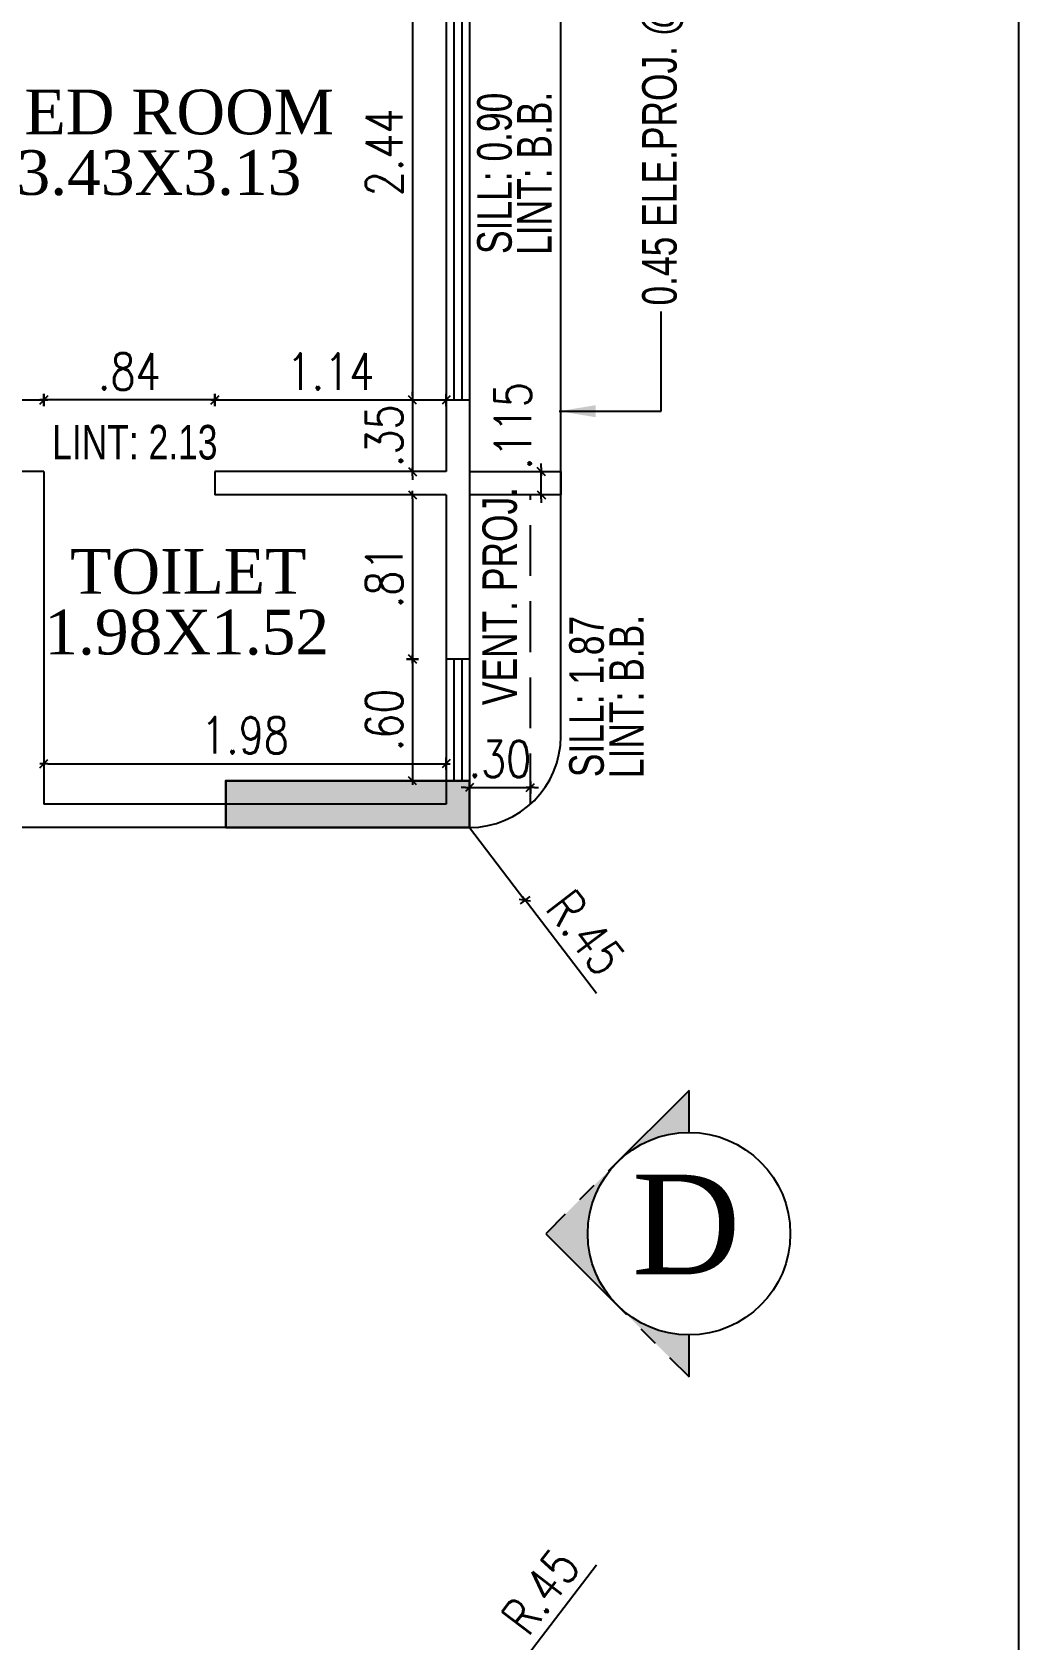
# Model space of a CAD drawing. Header units: inches. Extents: x 14235 to 14499, y 0 to 2549.
# Drawn here: x 14347.23 to 14352.09, y 2364.85 to 2372.77 of the extents above; entities that cross this region are included whole.
import ezdxf
from ezdxf.enums import TextEntityAlignment as Align

# ---------------------------------------------------------------- set-up
doc = ezdxf.new("R2010")
doc.units = ezdxf.units.IN
doc.header["$LTSCALE"] = 0.25
doc.header["$MEASUREMENT"] = 0
doc.header["$PDMODE"] = 35
for name, pattern in [('CENTER2', [1.125, 0.75, -0.125, 0.125, -0.125]), ('DASHEDX2', [1.5, 1, -0.5]), ('HIDDEN', [0.375, 0.25, -0.125])]:
    doc.linetypes.add(name, pattern=pattern)
for name, color, linetype in [('edges', 1, 'Continuous'), ('proj-internal', 1, 'DASHEDX2'), ('SECLINE', 7, 'HIDDEN'), ('text-large', 7, 'Continuous'), ('wall', 7, 'Continuous'), ('windows', 106, 'Continuous'), ('WORK TEX', 6, 'Continuous'), ('WORKING DIM', 7, 'Continuous')]:
    doc.layers.add(name, color=color, linetype=linetype)
doc.layers.add('P-COL', color=7, linetype='Continuous', lineweight=30)
doc.layers.add('P-COLHAT', color=8, linetype='Continuous', lineweight=25)
doc.styles.add('ARIAL', font='TIMES_0.TTF')
doc.styles.add('ARL', font='swisscl_0.ttf')
doc.styles.add('romans', font='romans.shx', dxfattribs={"width": 0.8})
doc.dimstyles.new('121', dxfattribs={"dimscale": 0.1, "dimtxt": 1.8, "dimasz": 0.2, "dimexe": 0.03125, "dimexo": 0.25, "dimgap": 0.5, "dimtad": 1, "dimzin": 4, "dimdsep": 46, "dimtxsty": 'romans', "dimblk1": 'MINITICK', "dimblk2": 'MINITICK', "dimsah": 1, "dimcen": 1, "dimse1": 1, "dimse2": 1, "dimclrd": 252, "dimclre": 256, "dimclrt": 7, "dimadec": 3, "dimazin": 0, "dimtfac": 0.8, "dimtix": 1, "dimtmove": 2, "dimatfit": 3, "dimfxl": 0, "dimtolj": 1, "dimtzin": 3, "dimarcsym": 0})
doc.dimstyles.new('DFSGSG', dxfattribs={"dimtxt": 0.17, "dimasz": 0.18, "dimexe": 0.18, "dimexo": 0.0625, "dimgap": 0.09, "dimtad": 1, "dimzin": 0, "dimdsep": 46, "dimtxsty": 'ARIAL', "dimcen": 0.09, "dimse1": 1, "dimse2": 1, "dimaunit": 1, "dimadec": 0, "dimazin": 0, "dimtfac": 1, "dimtix": 1, "dimtofl": 0, "dimtmove": 0, "dimatfit": 3, "dimfxl": 0, "dimtolj": 1, "dimtzin": 0, "dimarcsym": 0})

# ---------------------------------------------------------------- blocks, each defined once
blk = doc.blocks.new('B')
at = {"layer": 'P-COLHAT', "lineweight": 30}
blk.add_hatch(color=256, dxfattribs=at).paths.add_polyline_path([(20.3369, -9.1991), (20.3369, -8.9691), (21.5369, -8.9691), (21.5369, -9.1991)])
at = {"layer": 'P-COL'}
blk.add_lwpolyline([(20.3369, -9.1991), (20.3369, -8.9691), (21.5369, -8.9691), (21.5369, -9.1991)], close=True, dxfattribs=at)
blk = doc.blocks.new('MINITICK')
at = {"color": 7}
for p, q in [((1, 1), (-1, -1)), ((-1, 0), (1, 0)), ((0, -1.5), (0, 1.5))]:
    blk.add_line(p, q, dxfattribs=at)
blk = doc.blocks.new('*D565')
at = {"layer": 'Defpoints', "color": 0, "transparency": 16777216}
for p in [(14349.269, 2373.3984), (14349.1034, 2370.9594), (14349.269, 2370.9594)]:
    blk.add_point(p, dxfattribs=at)
at = {"layer": 'WORKING DIM', "color": 252, "lineweight": -2, "transparency": 16777216}
blk.add_line((14349.1034, 2373.3784), (14349.1034, 2370.9794), dxfattribs=at)
at = {"layer": 'WORKING DIM', "color": 252, "lineweight": -2, "transparency": 16777216, "xscale": 0.02, "yscale": 0.02, "zscale": 0.02}
for p, rotation in [((14349.1034, 2373.3984), 90), ((14349.1034, 2370.9594), 270)]:
    blk.add_blockref('MINITICK', p, dxfattribs=dict(at, rotation=rotation))
at = {"layer": 'WORKING DIM', "color": 7, "transparency": 16777216, "insert": (14348.9634, 2372.1789), "char_height": 0.18, "attachment_point": 5, "rotation": 90, "style": 'romans'}
blk.add_mtext('\\A1;2.44', dxfattribs=at)
blk = doc.blocks.new('*D566')
at = {"layer": 'Defpoints', "color": 0, "transparency": 16777216}
for p in [(14349.269, 2370.9594), (14349.1034, 2370.6064), (14349.269, 2370.6064)]:
    blk.add_point(p, dxfattribs=at)
at = {"layer": 'WORKING DIM', "color": 252, "lineweight": -2, "transparency": 16777216}
for p, q in [((14349.1034, 2370.9794), (14349.1034, 2370.9994)), ((14349.1034, 2370.9594), (14349.1034, 2370.6064)), ((14349.1034, 2370.5864), (14349.1034, 2370.5664))]:
    blk.add_line(p, q, dxfattribs=at)
at = {"layer": 'WORKING DIM', "color": 252, "lineweight": -2, "transparency": 16777216, "xscale": 0.02, "yscale": 0.02, "zscale": 0.02}
for p, rotation in [((14349.1034, 2370.9594), 270), ((14349.1034, 2370.6064), 90)]:
    blk.add_blockref('MINITICK', p, dxfattribs=dict(at, rotation=rotation))
at = {"layer": 'WORKING DIM', "color": 7, "transparency": 16777216, "insert": (14348.9634, 2370.7829), "char_height": 0.18, "attachment_point": 5, "rotation": 90, "style": 'romans'}
blk.add_mtext('\\A1;.35', dxfattribs=at)
blk = doc.blocks.new('*D567')
at = {"layer": 'Defpoints', "color": 0, "transparency": 16777216}
for p in [(14349.269, 2370.9594), (14348.1295, 2370.6064), (14349.269, 2370.6064)]:
    blk.add_point(p, dxfattribs=at)
at = {"layer": 'WORKING DIM', "color": 252, "lineweight": -2, "transparency": 16777216}
blk.add_line((14348.1495, 2370.9594), (14349.249, 2370.9594), dxfattribs=at)
at = {"layer": 'WORKING DIM', "color": 252, "lineweight": -2, "transparency": 16777216, "xscale": 0.02, "yscale": 0.02, "zscale": 0.02, "rotation": 180}
blk.add_blockref('MINITICK', (14348.1295, 2370.9594), dxfattribs=at)
at = {"layer": 'WORKING DIM', "color": 252, "lineweight": -2, "transparency": 16777216, "xscale": 0.02, "yscale": 0.02, "zscale": 0.02}
blk.add_blockref('MINITICK', (14349.269, 2370.9594), dxfattribs=at)
at = {"layer": 'WORKING DIM', "color": 7, "transparency": 16777216, "insert": (14348.6993, 2371.0994), "char_height": 0.18, "attachment_point": 5, "style": 'romans'}
blk.add_mtext('\\A1;1.14', dxfattribs=at)
blk = doc.blocks.new('*D568')
at = {"layer": 'Defpoints', "color": 0, "transparency": 16777216}
for p in [(14347.2873, 2370.9594), (14347.2873, 2370.492), (14348.1295, 2370.492)]:
    blk.add_point(p, dxfattribs=at)
at = {"layer": 'WORKING DIM', "color": 252, "lineweight": -2, "transparency": 16777216}
blk.add_line((14348.1095, 2370.9594), (14347.3073, 2370.9594), dxfattribs=at)
at = {"layer": 'WORKING DIM', "color": 252, "lineweight": -2, "transparency": 16777216, "xscale": 0.02, "yscale": 0.02, "zscale": 0.02, "rotation": 180}
blk.add_blockref('MINITICK', (14347.2873, 2370.9594), dxfattribs=at)
at = {"layer": 'WORKING DIM', "color": 252, "lineweight": -2, "transparency": 16777216, "xscale": 0.02, "yscale": 0.02, "zscale": 0.02}
blk.add_blockref('MINITICK', (14348.1295, 2370.9594), dxfattribs=at)
at = {"layer": 'WORKING DIM', "color": 7, "transparency": 16777216, "insert": (14347.7084, 2371.0994), "char_height": 0.18, "attachment_point": 5, "style": 'romans'}
blk.add_mtext('\\A1;.84', dxfattribs=at)
blk = doc.blocks.new('*D569')
at = {"layer": 'Defpoints', "color": 0, "transparency": 16777216}
for p in [(14347.2873, 2370.9594), (14345.8392, 2370.6064), (14347.2873, 2370.6064)]:
    blk.add_point(p, dxfattribs=at)
at = {"layer": 'WORKING DIM', "color": 252, "lineweight": -2, "transparency": 16777216}
blk.add_line((14345.8592, 2370.9594), (14347.2673, 2370.9594), dxfattribs=at)
at = {"layer": 'WORKING DIM', "color": 252, "lineweight": -2, "transparency": 16777216, "xscale": 0.02, "yscale": 0.02, "zscale": 0.02, "rotation": 180}
blk.add_blockref('MINITICK', (14345.8392, 2370.9594), dxfattribs=at)
at = {"layer": 'WORKING DIM', "color": 252, "lineweight": -2, "transparency": 16777216, "xscale": 0.02, "yscale": 0.02, "zscale": 0.02}
blk.add_blockref('MINITICK', (14347.2873, 2370.9594), dxfattribs=at)
at = {"layer": 'WORKING DIM', "color": 7, "transparency": 16777216, "insert": (14346.5632, 2371.0994), "char_height": 0.18, "attachment_point": 5, "style": 'romans'}
blk.add_mtext('\\A1;1.45', dxfattribs=at)
blk = doc.blocks.new('*D570')
at = {"layer": 'Defpoints', "color": 0, "transparency": 16777216}
for p in [(14349.269, 2370.492), (14349.1034, 2369.6831), (14349.269, 2369.6831)]:
    blk.add_point(p, dxfattribs=at)
at = {"layer": 'WORKING DIM', "color": 252, "lineweight": -2, "transparency": 16777216}
blk.add_line((14349.1034, 2370.472), (14349.1034, 2369.7031), dxfattribs=at)
at = {"layer": 'WORKING DIM', "color": 252, "lineweight": -2, "transparency": 16777216, "xscale": 0.02, "yscale": 0.02, "zscale": 0.02}
for p, rotation in [((14349.1034, 2370.492), 90), ((14349.1034, 2369.6831), 270)]:
    blk.add_blockref('MINITICK', p, dxfattribs=dict(at, rotation=rotation))
at = {"layer": 'WORKING DIM', "color": 7, "transparency": 16777216, "insert": (14348.9634, 2370.0876), "char_height": 0.18, "attachment_point": 5, "rotation": 90, "style": 'romans'}
blk.add_mtext('\\A1;.81', dxfattribs=at)
blk = doc.blocks.new('*D571')
at = {"layer": 'Defpoints', "color": 0, "transparency": 16777216}
for p in [(14349.269, 2369.6831), (14349.1034, 2369.0833), (14349.269, 2369.0833)]:
    blk.add_point(p, dxfattribs=at)
at = {"layer": 'WORKING DIM', "color": 252, "lineweight": -2, "transparency": 16777216}
blk.add_line((14349.1034, 2369.6631), (14349.1034, 2369.1033), dxfattribs=at)
at = {"layer": 'WORKING DIM', "color": 252, "lineweight": -2, "transparency": 16777216, "xscale": 0.02, "yscale": 0.02, "zscale": 0.02}
for p, rotation in [((14349.1034, 2369.6831), 90), ((14349.1034, 2369.0833), 270)]:
    blk.add_blockref('MINITICK', p, dxfattribs=dict(at, rotation=rotation))
at = {"layer": 'WORKING DIM', "color": 7, "transparency": 16777216, "insert": (14348.9634, 2369.3832), "char_height": 0.18, "attachment_point": 5, "rotation": 90, "style": 'romans'}
blk.add_mtext('\\A1;.60', dxfattribs=at)
blk = doc.blocks.new('*D572')
at = {"layer": 'Defpoints', "color": 0, "transparency": 16777216}
for p in [(14349.269, 2369.1675), (14347.2873, 2368.9677), (14349.269, 2368.9677)]:
    blk.add_point(p, dxfattribs=at)
at = {"layer": 'WORKING DIM', "color": 252, "lineweight": -2, "transparency": 16777216}
blk.add_line((14347.3073, 2369.1675), (14349.249, 2369.1675), dxfattribs=at)
at = {"layer": 'WORKING DIM', "color": 252, "lineweight": -2, "transparency": 16777216, "xscale": 0.02, "yscale": 0.02, "zscale": 0.02, "rotation": 180}
blk.add_blockref('MINITICK', (14347.2873, 2369.1675), dxfattribs=at)
at = {"layer": 'WORKING DIM', "color": 252, "lineweight": -2, "transparency": 16777216, "xscale": 0.02, "yscale": 0.02, "zscale": 0.02}
blk.add_blockref('MINITICK', (14349.269, 2369.1675), dxfattribs=at)
at = {"layer": 'WORKING DIM', "color": 7, "transparency": 16777216, "insert": (14348.2782, 2369.3075), "char_height": 0.18, "attachment_point": 5, "style": 'romans'}
blk.add_mtext('\\A1;1.98', dxfattribs=at)
blk = doc.blocks.new('*D457')
at = {"layer": 'Defpoints', "color": 0, "transparency": 16777216}
for p in [(14349.6567, 2364.7593), (14349.3834, 2364.4018)]:
    blk.add_point(p, dxfattribs=at)
at = {"layer": 'WORKING DIM', "color": 252, "lineweight": -2, "transparency": 16777216}
for p, q in [((14350.0084, 2365.2191), (14349.6689, 2364.7751)), ((14349.3834, 2364.4018), (14349.6567, 2364.7593))]:
    blk.add_line(p, q, dxfattribs=at)
at = {"layer": 'WORKING DIM', "color": 252, "lineweight": -2, "transparency": 16777216, "xscale": 0.02, "yscale": 0.02, "zscale": 0.02, "rotation": 232.5931221807389}
blk.add_blockref('MINITICK', (14349.6567, 2364.7593), dxfattribs=at)
at = {"layer": 'WORKING DIM', "color": 7, "transparency": 16777216, "insert": (14349.7335, 2365.0901), "char_height": 0.18, "attachment_point": 5, "rotation": 52.59312, "style": 'romans'}
blk.add_mtext('\\A1;R.45', dxfattribs=at)
blk = doc.blocks.new('*D458')
at = {"layer": 'Defpoints', "color": 0, "transparency": 16777216}
for p in [(14349.3834, 2368.8533), (14349.6567, 2368.4959)]:
    blk.add_point(p, dxfattribs=at)
at = {"layer": 'WORKING DIM', "color": 252, "lineweight": -2, "transparency": 16777216}
for p, q in [((14349.3834, 2368.8533), (14349.6567, 2368.4959)), ((14350.0084, 2368.0361), (14349.6689, 2368.48))]:
    blk.add_line(p, q, dxfattribs=at)
at = {"layer": 'WORKING DIM', "color": 252, "lineweight": -2, "transparency": 16777216, "xscale": 0.02, "yscale": 0.02, "zscale": 0.02, "rotation": 127.4068778184007}
blk.add_blockref('MINITICK', (14349.6567, 2368.4959), dxfattribs=at)
at = {"layer": 'WORKING DIM', "color": 7, "transparency": 16777216, "insert": (14349.9559, 2368.3351), "char_height": 0.18, "attachment_point": 5, "rotation": 307.40688, "style": 'romans'}
blk.add_mtext('\\A1;R.45', dxfattribs=at)
blk = doc.blocks.new('*D473')
at = {"layer": 'Defpoints', "color": 0, "transparency": 16777216}
for p in [(14349.6834, 2369.2563), (14349.3834, 2369.175), (14349.6834, 2369.0507)]:
    blk.add_point(p, dxfattribs=at)
at = {"layer": 'WORKING DIM', "color": 252, "lineweight": -2, "transparency": 16777216}
for p, q in [((14349.3634, 2369.0507), (14349.3434, 2369.0507)), ((14349.3834, 2369.0507), (14349.6834, 2369.0507)), ((14349.7034, 2369.0507), (14349.7234, 2369.0507))]:
    blk.add_line(p, q, dxfattribs=at)
at = {"layer": 'WORKING DIM', "color": 252, "lineweight": -2, "transparency": 16777216, "xscale": 0.02, "yscale": 0.02, "zscale": 0.02}
blk.add_blockref('MINITICK', (14349.3834, 2369.0507), dxfattribs=at)
at = {"layer": 'WORKING DIM', "color": 252, "lineweight": -2, "transparency": 16777216, "xscale": 0.02, "yscale": 0.02, "zscale": 0.02, "rotation": 180}
blk.add_blockref('MINITICK', (14349.6834, 2369.0507), dxfattribs=at)
at = {"layer": 'WORKING DIM', "color": 7, "transparency": 16777216, "insert": (14349.5334, 2369.1907), "char_height": 0.18, "attachment_point": 5, "style": 'romans'}
blk.add_mtext('\\A1;.30', dxfattribs=at)
blk = doc.blocks.new('*D398')
at = {"layer": 'Defpoints', "color": 0, "transparency": 16777216}
for p in [(14349.7374, 2370.6064), (14349.7609, 2370.6064), (14349.7609, 2370.492)]:
    blk.add_point(p, dxfattribs=at)
at = {"layer": 'WORKING DIM', "color": 252, "lineweight": -2, "transparency": 16777216}
for p, q in [((14349.7374, 2370.6264), (14349.7374, 2370.6464)), ((14349.7374, 2370.492), (14349.7374, 2370.6064)), ((14349.7374, 2370.472), (14349.7374, 2370.452))]:
    blk.add_line(p, q, dxfattribs=at)
at = {"layer": 'WORKING DIM', "color": 252, "lineweight": -2, "transparency": 16777216, "xscale": 0.02, "yscale": 0.02, "zscale": 0.02}
for p, rotation in [((14349.7374, 2370.6064), 270), ((14349.7374, 2370.492), 90)]:
    blk.add_blockref('MINITICK', p, dxfattribs=dict(at, rotation=rotation))
at = {"layer": 'WORKING DIM', "color": 7, "transparency": 16777216, "insert": (14349.5974, 2370.8313), "char_height": 0.18, "attachment_point": 5, "rotation": 90, "style": 'romans'}
blk.add_mtext('\\A1;.115', dxfattribs=at)

msp = doc.modelspace()

# ---------------------------------------------------------------- hatches: boundary and pattern name
at = {"layer": 'SECLINE'}
h = msp.add_hatch(color=254, dxfattribs=at)
h.paths.add_polyline_path([(14350.4648, 2367.558), (14350.1121, 2367.2053, -0.198912), (14350.4648, 2367.3514)])
h.paths.add_polyline_path([(14350.1121, 2367.2053), (14349.7594, 2366.8526), (14350.1121, 2366.4999, -0.198912), (14349.966, 2366.8526, -0.198912)])
h.paths.add_polyline_path([(14350.4648, 2366.3538, -0.198912), (14350.1121, 2366.4999), (14350.4648, 2366.1471)])

# ---------------------------------------------------------------- linework, layer by layer
at = {"layer": 'edges', "ltscale": 0.4}
msp.add_line((14349.8334, 2369.3033), (14349.8334, 2378.9524), dxfattribs=at)
msp.add_lwpolyline([(14349.3834, 2370.6064), (14349.8334, 2370.6064), (14349.8334, 2370.492), (14349.3834, 2370.492)], dxfattribs=at)
msp.add_arc((14349.3834, 2369.3033), 0.45, 270, 360, dxfattribs=at)
at = {"layer": 'proj-internal'}
msp.add_line((14349.6834, 2368.9677), (14349.6834, 2370.492), dxfattribs=at)
at = {"layer": 'SECLINE', "linetype": 'CENTER2', "ltscale": 3}
msp.add_lwpolyline([(14350.4648, 2367.3514), (14350.4648, 2367.558), (14349.7594, 2366.8526), (14350.4648, 2366.1471), (14350.4648, 2366.3538)], dxfattribs=at)
at = {"layer": 'SECLINE', "linetype": 'Continuous', "ltscale": 3}
msp.add_circle((14350.4648, 2366.8526), 0.4988, dxfattribs=at)
at = {"layer": 'wall'}
for p, q in [((14349.269, 2370.9594), (14349.3834, 2370.9594)), ((14349.269, 2370.9594), (14349.269, 2370.6064)), ((14349.3834, 2370.9594), (14349.3834, 2369.6831)), ((14347.2873, 2370.6064), (14345.8392, 2370.6064)), ((14347.2873, 2370.6064), (14347.2873, 2368.9677)), ((14349.269, 2370.6064), (14348.1295, 2370.6064)), ((14348.1295, 2370.6064), (14348.1295, 2370.492)), ((14349.269, 2370.492), (14348.1295, 2370.492)), ((14349.269, 2370.492), (14349.269, 2369.6831)), ((14349.3834, 2369.6831), (14349.269, 2369.6831)), ((14349.269, 2369.0833), (14349.269, 2368.9677)), ((14349.269, 2369.0833), (14349.3834, 2369.0833)), ((14349.3834, 2369.0833), (14349.3834, 2368.8533)), ((14349.269, 2368.9677), (14347.2873, 2368.9677)), ((14349.3834, 2368.8533), (14347.173, 2368.8533))]:
    msp.add_line(p, q, dxfattribs=at)
msp.add_lwpolyline([(14352.0889, 2384.0929), (14323.3706, 2384.0929), (14323.3706, 2343.4811), (14352.0889, 2343.4811)], close=True, dxfattribs=at)
at = {"layer": 'windows'}
for p, q in [((14349.269, 2373.3984), (14349.269, 2370.9594)), ((14349.3071, 2373.3984), (14349.3071, 2370.9594)), ((14349.3453, 2373.3984), (14349.3453, 2370.9594)), ((14349.3834, 2373.3984), (14349.3834, 2370.9594)), ((14349.269, 2369.6831), (14349.269, 2369.0833)), ((14349.3071, 2369.6831), (14349.3071, 2369.0833)), ((14349.3453, 2369.6831), (14349.3453, 2369.0833)), ((14349.3834, 2369.6831), (14349.3834, 2369.0833))]:
    msp.add_line(p, q, dxfattribs=at)

# ---------------------------------------------------------------- block references
at = {"layer": 'P-COL'}
msp.add_blockref('B', (14327.8465, 2378.0524), dxfattribs=at)

# ---------------------------------------------------------------- texts
at = {"layer": 'SECLINE', "color": 7, "style": 'ARIAL'}
msp.add_text('D', height=0.4903, rotation=0.00087, dxfattribs=at).set_placement((14350.1835, 2366.653))
at = {"layer": 'text-large', "style": 'ARIAL'}
for s, p in [('BED ROOM', (14347.8434, 2372.3782)), ('3.43X3.13', (14347.8546, 2372.0798)), ('TOILET', (14347.9988, 2370.1145)), ('1.98X1.52', (14347.9913, 2369.816))]:
    msp.add_text(s, height=0.22, dxfattribs=at).set_placement(p, align=Align.MIDDLE_CENTER)
at = {"layer": 'WORK TEX', "style": 'ARL'}
for s, p in [('0.45 ELE.PROJ. @ B.B.', (14350.3189, 2372.3653)), ('SILL: 0.90', (14349.5066, 2372.0756)), ('LINT: B.B.', (14349.7033, 2372.0756)), ('SILL: 1.87', (14349.96, 2369.4986)), ('LINT: B.B.', (14350.1567, 2369.4986))]:
    msp.add_text(s, height=0.17, rotation=90, dxfattribs=at).set_placement(p, align=Align.MIDDLE_CENTER)
msp.add_text('LINT: 2.13', height=0.17, dxfattribs=at).set_placement((14347.7359, 2370.7512), align=Align.MIDDLE_CENTER)
at = {"layer": 'WORK TEX', "color": 3, "style": 'ARL'}
msp.add_text('VENT. PROJ.', height=0.17, rotation=90, dxfattribs=at).set_placement((14349.5325, 2369.9935), align=Align.MIDDLE_CENTER)

# ---------------------------------------------------------------- dimensions: what is measured, and where the dimension line sits
at = {"layer": 'WORKING DIM'}
for base, p1, p2, angle, picture, middle in [((14349.1034, 2370.9594), (14349.269, 2373.3984), (14349.269, 2370.9594), 90, '*D565', (14348.9634, 2372.1789)), ((14349.1034, 2370.6064), (14349.269, 2370.9594), (14349.269, 2370.6064), 90, '*D566', (14348.9634, 2370.7829)), ((14349.1034, 2369.6831), (14349.269, 2370.492), (14349.269, 2369.6831), 90, '*D570', (14348.9634, 2370.0876)), ((14349.1034, 2369.0833), (14349.269, 2369.6831), (14349.269, 2369.0833), 90, '*D571', (14348.9634, 2369.3832)), ((14349.6834, 2369.0507), (14349.3834, 2369.175), (14349.6834, 2369.2563), 180, '*D473', (14349.5334, 2369.1907))]:
    dim = msp.add_linear_dim(base=base, p1=p1, p2=p2, angle=angle, dimstyle='121', override={"dimfxl": 0.18, "dimfxlon": 1}, dxfattribs=at)
    dim.commit()
    dim.dimension.update_dxf_attribs({"geometry": picture, "text_midpoint": middle})
for base, p1, p2, picture, middle in [((14347.2873, 2370.9594), (14345.8392, 2370.6064), (14347.2873, 2370.6064), '*D569', (14346.5632, 2371.0994)), ((14347.2873, 2370.9594), (14348.1295, 2370.492), (14347.2873, 2370.492), '*D568', (14347.7084, 2371.0994)), ((14349.269, 2370.9594), (14348.1295, 2370.6064), (14349.269, 2370.6064), '*D567', (14348.6993, 2371.0994)), ((14349.269, 2369.1675), (14347.2873, 2368.9677), (14349.269, 2368.9677), '*D572', (14348.2782, 2369.3075))]:
    dim = msp.add_linear_dim(base=base, p1=p1, p2=p2, dimstyle='121', override={"dimfxl": 0.18, "dimfxlon": 1}, dxfattribs=at)
    dim.commit()
    dim.dimension.update_dxf_attribs({"geometry": picture, "text_midpoint": middle})
dim = msp.add_linear_dim(base=(14349.7374, 2370.6064), p1=(14349.7609, 2370.492), p2=(14349.7609, 2370.6064), angle=90, text='.115', dimstyle='121', override={"dimfxl": 0.18, "dimfxlon": 1}, dxfattribs=at)
dim.commit()
dim.dimension.update_dxf_attribs({"geometry": '*D398', "text_midpoint": (14349.5974, 2370.8313), "dimtype": 160})
for center, mpoint, picture, middle in [((14349.3834, 2368.8533), (14349.6567, 2368.4959), '*D458', (14349.9559, 2368.3351)), ((14349.3834, 2364.4018), (14349.6567, 2364.7593), '*D457', (14349.7335, 2365.0901))]:
    dim = msp.add_radius_dim(center=center, mpoint=mpoint, dimstyle='121', override={"dimfxl": 0.18, "dimfxlon": 1}, dxfattribs=at)
    dim.commit()
    dim.dimension.update_dxf_attribs({"geometry": picture, "text_midpoint": middle})

# ---------------------------------------------------------------- leaders
at = {"layer": 'wall'}
msp.add_leader([(14349.8246, 2370.904), (14350.3268, 2370.904), (14350.3268, 2371.3948)], dimstyle='DFSGSG', override={"dimgap": 0.09, "dimtad": 0, "dimarcsym": 1}, dxfattribs=at)

doc.saveas('drawing.dxf')
